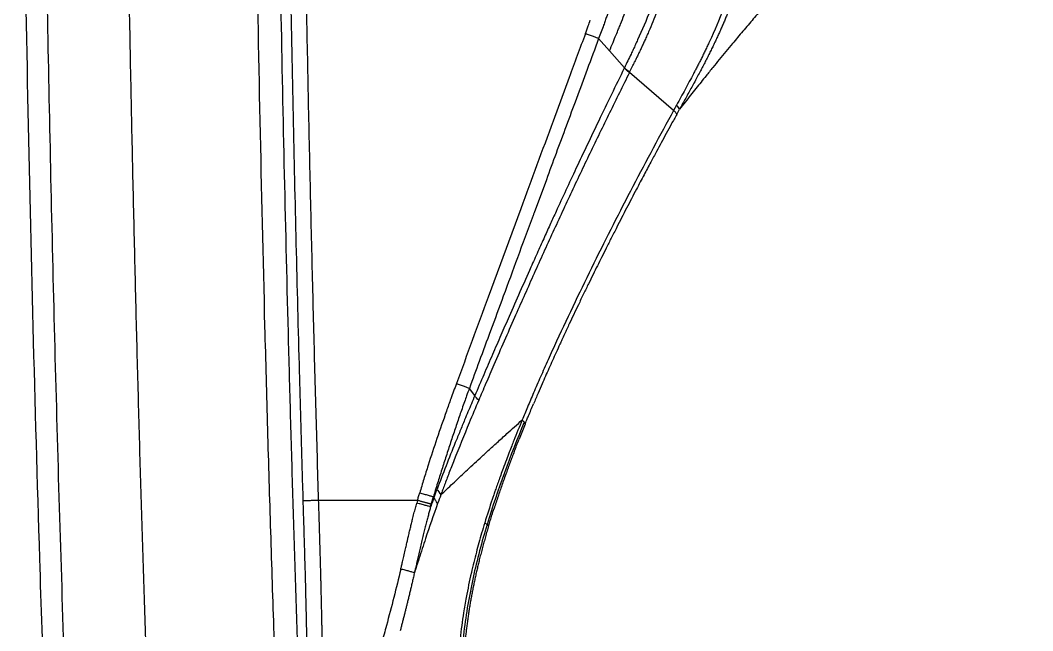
# Model space of a CAD drawing. Extents: x -50 to 28, y -10 to 124.
# Drawn here: x -50.42 to -41.12, y 20.17 to 25.78 of the extents above; entities that cross this region are included whole.
import ezdxf

# ---------------------------------------------------------------- set-up
doc = ezdxf.new("R2010")
doc.units = 0
doc.header["$MEASUREMENT"] = 0
doc.layers.add('GEOMETRY', color=2, linetype='Continuous', lineweight=25)

# ---------------------------------------------------------------- blocks, each defined once
blk = doc.blocks.new('2026 EXCURSION-ENTICE')
at = {"layer": 'GEOMETRY'}
for p, q in [((-33.5258, -53.4325), (-33.6252, -53.32)), ((-33.3883, -53.588), (-33.5258, -53.4325)), ((-33.3903, -53.592), (-33.3884, -53.588)), ((-33.341, -53.628), (-33.3429, -53.632)), ((-32.9367, -53.9795), (-33.3429, -53.632)), ((-33.8954, -53.6766), (-34.0436, -54.0784)), ((-32.9111, -53.9327), (-32.9367, -53.9795)), ((-32.9085, -54.0158), (-32.8828, -53.9692)), ((-34.1055, -54.6161), (-34.2177, -54.9194)), ((-34.3402, -54.8828), (-34.6394, -55.6954)), ((-34.7619, -56.5997), (-34.8124, -56.5331)), ((-35.162, -57.5975), (-35.1422, -57.5283)), ((-35.1422, -57.5283), (-35.137, -57.5355)), ((-35.2883, -57.5625), (-36.1989, -57.5625)), ((-35.2883, -57.5625), (-35.2949, -57.5867)), ((-35.1685, -57.6212), (-35.1619, -57.5975))]:
    blk.add_line(p, q, dxfattribs=at)
for points, knots in [([(-38.7895, -38.9849), (-38.7895, -39.2584), (-38.7897, -39.5577), (-38.7899, -40.1971), (-38.7899, -40.5373), (-38.7897, -41.2504), (-38.7895, -41.6232), (-38.7885, -42.3948), (-38.7878, -42.7936), (-38.7856, -43.612), (-38.7842, -44.0316), (-38.7806, -44.8877), (-38.7783, -45.3242), (-38.773, -46.2108), (-38.7698, -46.6609), (-38.7625, -47.5721), (-38.7583, -48.0331), (-38.7487, -48.9639), (-38.7434, -49.4336), (-38.7314, -50.3799), (-38.7247, -50.8564), (-38.7027, -52.2937), (-38.6852, -53.2623), (-38.6436, -55.21), (-38.6195, -56.1888), (-38.5635, -58.1463), (-38.5315, -59.1254), (-38.4949, -60.0994)], [0, 0, 0, 0, 0.0625, 0.0625, 0.125, 0.125, 0.1875, 0.1875, 0.25, 0.25, 0.3125, 0.3125, 0.375, 0.375, 0.4375, 0.4375, 0.5, 0.5, 0.5625, 0.5625, 0.625, 0.625, 0.75, 0.75, 0.875, 0.875, 1, 1, 1, 1]), ([(-36.859, -38.9849), (-36.859, -39.0565), (-36.859, -39.1298), (-36.859, -39.2813), (-36.8591, -39.3593), (-36.8591, -39.5165), (-36.8591, -39.5952), (-36.8592, -39.7525), (-36.8592, -39.8312), (-36.8593, -40.2244), (-36.8593, -40.539), (-36.8591, -41.4829), (-36.8585, -42.1122), (-36.8546, -44), (-36.8491, -45.2587), (-36.8309, -47.7772), (-36.8182, -49.0371), (-36.7841, -51.5569), (-36.7627, -52.8167), (-36.7226, -54.7053), (-36.7079, -55.3347), (-36.6835, -56.2786), (-36.675, -56.5931), (-36.6572, -57.2223), (-36.6479, -57.5369), (-36.6284, -58.1644), (-36.6183, -58.4773), (-36.5972, -59.1018), (-36.5862, -59.4133), (-36.5632, -60.0359), (-36.5512, -60.347), (-36.5262, -60.9689), (-36.5131, -61.2797), (-36.4859, -61.9019), (-36.4716, -62.2136), (-36.4418, -62.8386), (-36.4262, -63.1519), (-36.3934, -63.7797), (-36.3763, -64.0941), (-36.3403, -64.7228), (-36.3214, -65.0371), (-36.2613, -65.9796), (-36.2169, -66.6075), (-36.1149, -67.8627), (-36.0573, -68.4903), (-35.991, -69.1173)], [0, 0, 0, 0, 0.007813, 0.007813, 0.015625, 0.015625, 0.023438, 0.023438, 0.03125, 0.03125, 0.0625, 0.0625, 0.125, 0.125, 0.25, 0.25, 0.375, 0.375, 0.5, 0.5, 0.5625, 0.5625, 0.59375, 0.59375, 0.625, 0.625, 0.65625, 0.65625, 0.6875, 0.6875, 0.71875, 0.71875, 0.75, 0.75, 0.78125, 0.78125, 0.8125, 0.8125, 0.84375, 0.84375, 0.875, 0.875, 0.9375, 0.9375, 1, 1, 1, 1]), ([(-19.8034, -75.3764), (-20.3196, -75.3589), (-20.8361, -75.3401), (-21.608, -75.31), (-21.8648, -75.2996), (-22.3776, -75.2781), (-22.6337, -75.2669), (-23.4014, -75.2323), (-23.9128, -75.2077), (-24.6827, -75.1677), (-24.9398, -75.1539), (-25.4546, -75.125), (-25.7123, -75.11), (-26.4855, -75.063), (-27.0008, -75.0288), (-28.0314, -74.9528), (-28.5466, -74.9109), (-29.3183, -74.8405), (-29.5753, -74.8158), (-29.9606, -74.7766), (-30.0889, -74.7632), (-30.2813, -74.7425), (-30.3615, -74.7338), (-30.4457, -74.7245), (-30.4657, -74.7222), (-30.4737, -74.7213), (-30.4777, -74.7209), (-30.49, -74.7195), (-30.4989, -74.7185), (-30.5161, -74.7166), (-30.524, -74.7157), (-30.5398, -74.7139), (-30.5477, -74.713), (-30.5713, -74.7104), (-30.5867, -74.7086), (-30.6322, -74.7035), (-30.6613, -74.7002), (-30.7179, -74.6936), (-30.7458, -74.6904), (-30.8043, -74.6836), (-30.8348, -74.68), (-30.882, -74.6745), (-30.8979, -74.6726), (-30.9301, -74.6688), (-30.9461, -74.6669), (-30.9935, -74.6612), (-31.024, -74.6575), (-31.0698, -74.6515), (-31.085, -74.6494), (-31.1159, -74.645), (-31.1316, -74.6427), (-31.1552, -74.6392), (-31.1632, -74.638), (-31.1792, -74.6355), (-31.1871, -74.6343), (-31.2107, -74.6305), (-31.2264, -74.6279), (-31.2735, -74.62), (-31.3048, -74.6144), (-31.5866, -74.5618), (-31.8334, -74.4972), (-32.3156, -74.3338), (-32.5511, -74.2347), (-33.0055, -74.0043), (-33.2245, -73.8728), (-33.6416, -73.5802), (-33.8397, -73.4189), (-34.2109, -73.07), (-34.3841, -72.8823), (-34.7019, -72.4841), (-34.8466, -72.2736), (-35.1047, -71.8343), (-35.2181, -71.6054), (-35.3628, -71.2518), (-35.4069, -71.1322), (-35.4865, -70.89), (-35.522, -70.7674), (-35.5841, -70.5202), (-35.6108, -70.3955), (-35.6385, -70.2387), (-35.6437, -70.2072), (-35.6512, -70.1601), (-35.6536, -70.1444), (-35.6583, -70.1134), (-35.6605, -70.0982), (-35.6668, -70.0532), (-35.6706, -70.0238), (-35.6762, -69.9791), (-35.678, -69.9641), (-35.6817, -69.9336), (-35.6835, -69.918), (-35.6863, -69.8943), (-35.6872, -69.8866), (-35.689, -69.8718), (-35.6898, -69.8646), (-35.6916, -69.8492), (-35.6926, -69.841), (-35.6945, -69.825), (-35.6954, -69.817), (-35.7001, -69.7768), (-35.7039, -69.7444), (-35.7115, -69.6788), (-35.7153, -69.6456), (-35.723, -69.5784), (-35.7268, -69.5444), (-35.7382, -69.4425), (-35.7457, -69.3749), (-35.7547, -69.2923), (-35.7565, -69.2758), (-35.7601, -69.2431), (-35.7618, -69.2267), (-35.7652, -69.1951), (-35.7669, -69.18), (-35.7701, -69.1497), (-35.7717, -69.1342), (-35.7768, -69.0863), (-35.7802, -69.0541), (-35.7869, -68.9899), (-35.797, -68.8937), (-35.8068, -68.7974), (-35.8261, -68.6048), (-35.8387, -68.4764), (-35.8998, -67.8343), (-35.9434, -67.3203), (-36.0224, -66.2916), (-36.0579, -65.7769), (-36.1066, -65.0042), (-36.1222, -64.7464), (-36.152, -64.2309), (-36.1663, -63.973), (-36.2076, -63.2001), (-36.2331, -62.6858), (-36.2805, -61.6622), (-36.3024, -61.1525), (-36.3332, -60.3871), (-36.3431, -60.1319), (-36.3622, -59.6212), (-36.3715, -59.3657), (-36.3893, -58.8539), (-36.3979, -58.5977), (-36.4146, -58.0841), (-36.4226, -57.8268), (-36.4382, -57.3111), (-36.4457, -57.0529), (-36.4602, -56.5366), (-36.4672, -56.2784), (-36.4873, -55.5038), (-36.4996, -54.9873), (-36.534, -53.4373), (-36.5532, -52.4035), (-36.5854, -50.3354), (-36.5984, -49.3011), (-36.6191, -47.233), (-36.6267, -46.1992), (-36.6376, -44.1323), (-36.6408, -43.0992), (-36.6428, -41.5493), (-36.6431, -41.0327), (-36.6431, -40.2577), (-36.643, -39.9994), (-36.6429, -39.6765), (-36.6429, -39.6119), (-36.6429, -39.4827), (-36.6428, -39.418), (-36.6428, -39.2899), (-36.6428, -39.2267), (-36.6428, -39.1036), (-36.6428, -39.0437), (-36.6428, -38.9849)], [0, 0, 0, 0, 0.03125, 0.03125, 0.046875, 0.046875, 0.0625, 0.0625, 0.09375, 0.09375, 0.109375, 0.109375, 0.125, 0.125, 0.15625, 0.15625, 0.1875, 0.1875, 0.203125, 0.203125, 0.210937, 0.210937, 0.214844, 0.21582, 0.216064, 0.216064, 0.216309, 0.216309, 0.216797, 0.216797, 0.217285, 0.217285, 0.217773, 0.217773, 0.21875, 0.21875, 0.220703, 0.220703, 0.222656, 0.222656, 0.224609, 0.224609, 0.225586, 0.225586, 0.226562, 0.226562, 0.228516, 0.228516, 0.229492, 0.229492, 0.230469, 0.230469, 0.230957, 0.230957, 0.231445, 0.231445, 0.232422, 0.232422, 0.234375, 0.234375, 0.25, 0.25, 0.265625, 0.265625, 0.28125, 0.28125, 0.296875, 0.296875, 0.3125, 0.3125, 0.328125, 0.328125, 0.34375, 0.34375, 0.351562, 0.351562, 0.359375, 0.359375, 0.367187, 0.367187, 0.369141, 0.369141, 0.370117, 0.370117, 0.371094, 0.371094, 0.373047, 0.373047, 0.374023, 0.374023, 0.375, 0.375, 0.375488, 0.375488, 0.375977, 0.375977, 0.376465, 0.376465, 0.376953, 0.376953, 0.378906, 0.378906, 0.380859, 0.380859, 0.382812, 0.382812, 0.386719, 0.386719, 0.387695, 0.387695, 0.388672, 0.388672, 0.389648, 0.389648, 0.390625, 0.390625, 0.392578, 0.392578, 0.394531, 0.398437, 0.398437, 0.40625, 0.40625, 0.4375, 0.4375, 0.46875, 0.46875, 0.484375, 0.484375, 0.5, 0.5, 0.53125, 0.53125, 0.5625, 0.5625, 0.578125, 0.578125, 0.59375, 0.59375, 0.609375, 0.609375, 0.625, 0.625, 0.640625, 0.640625, 0.65625, 0.65625, 0.6875, 0.6875, 0.75, 0.75, 0.8125, 0.8125, 0.875, 0.875, 0.9375, 0.9375, 0.96875, 0.96875, 0.984375, 0.984375, 0.988281, 0.988281, 0.992187, 0.992187, 0.996094, 0.996094, 1, 1, 1, 1]), ([(-38.0242, -45.5221), (-38.0232, -45.7037), (-38.021, -46.0652), (-38.0173, -46.6053), (-38.0132, -47.1408), (-38.0086, -47.6717), (-38.0037, -48.1982), (-37.9984, -48.72), (-37.9926, -49.2374), (-37.9865, -49.7502), (-37.9799, -50.2584), (-37.973, -50.7621), (-37.9657, -51.2612), (-37.9579, -51.7559), (-37.9497, -52.2459), (-37.9412, -52.7314), (-37.9323, -53.2124), (-37.9259, -53.5315), (-37.9228, -53.6903)], [0, 0, 0, 0, 0.066669, 0.132781, 0.198338, 0.263338, 0.327783, 0.391672, 0.455005, 0.517782, 0.580004, 0.64167, 0.70278, 0.763335, 0.823334, 0.882778, 0.941667, 1, 1, 1, 1]), ([(-36.5203, -48.1165), (-36.5049, -49.692), (-36.4834, -51.2681), (-36.4396, -53.6311), (-36.423, -54.4186), (-36.3948, -55.5995), (-36.3848, -55.993), (-36.3689, -56.5834), (-36.3634, -56.7802), (-36.3522, -57.1737), (-36.3464, -57.3704), (-36.3405, -57.5669)], [0, 0, 0, 0, 0.5, 0.5, 0.75, 0.75, 0.875, 0.875, 0.9375, 0.9375, 1, 1, 1, 1]), ([(-36.3787, -48.1151), (-36.3771, -48.2784), (-36.3738, -48.6037), (-36.3685, -49.0896), (-36.3628, -49.5715), (-36.3567, -50.0495), (-36.3503, -50.5234), (-36.3435, -50.9933), (-36.3364, -51.4592), (-36.3289, -51.9211), (-36.321, -52.379), (-36.3128, -52.8329), (-36.3043, -53.2827), (-36.2954, -53.7286), (-36.2861, -54.1705), (-36.2764, -54.6083), (-36.2665, -55.0422), (-36.2561, -55.472), (-36.2454, -55.8979), (-36.2343, -56.3197), (-36.2229, -56.7376), (-36.2112, -57.1514), (-36.203, -57.4259), (-36.1989, -57.5625)], [0, 0, 0, 0, 0.051851, 0.103279, 0.154284, 0.204865, 0.255022, 0.304757, 0.354068, 0.402955, 0.45142, 0.499461, 0.547079, 0.594275, 0.641047, 0.687396, 0.733322, 0.778825, 0.823906, 0.868563, 0.912798, 0.95661, 1, 1, 1, 1]), ([(-33.4932, -53.3545), (-33.4838, -53.3319), (-33.4667, -53.2907), (-33.4438, -53.235), (-33.4187, -53.1732), (-33.3896, -53.1003), (-33.363, -53.0319), (-33.3429, -52.9792), (-33.328, -52.9397), (-33.3096, -52.8897), (-33.2876, -52.829), (-33.2624, -52.7569), (-33.234, -52.6732), (-33.215, -52.6131), (-33.2048, -52.5811)], [0, 0, 0, 0, 0.08869, 0.161621, 0.218308, 0.330851, 0.446594, 0.48475, 0.535789, 0.600134, 0.678271, 0.770702, 0.877858, 1, 1, 1, 1]), ([(-33.5143, -53.0063), (-33.5181, -53.0182), (-33.526, -53.0424), (-33.5384, -53.0791), (-33.5515, -53.1171), (-33.5653, -53.1562), (-33.5748, -53.1826), (-33.5796, -53.1961)], [0, 0, 0, 0, 0.186529, 0.37984, 0.579874, 0.786594, 1, 1, 1, 1]), ([(-32.4387, -53.0799), (-32.4433, -53.0914), (-32.4527, -53.1149), (-32.4675, -53.1505), (-32.483, -53.1872), (-32.4994, -53.2248), (-32.5166, -53.2635), (-32.5346, -53.3032), (-32.5535, -53.3439), (-32.5666, -53.3712), (-32.5732, -53.3851)], [0, 0, 0, 0, 0.111672, 0.227159, 0.346457, 0.469564, 0.596475, 0.727187, 0.861697, 1, 1, 1, 1]), ([(-33.7471, -53.2747), (-33.7383, -53.2507), (-33.7231, -53.2096), (-33.7081, -53.1684), (-33.7019, -53.1513)], [0, 0, 0, 0, 0.5846365, 1, 1, 1, 1]), ([(-32.157, -53.0831), (-32.1731, -53.1018), (-32.2052, -53.1392), (-32.2533, -53.1957), (-32.3013, -53.2523), (-32.3491, -53.3092), (-32.3809, -53.3474), (-32.3968, -53.3664)], [0, 0, 0, 0, 0.201093, 0.401643, 0.601646, 0.801101, 1, 1, 1, 1]), ([(-33.1665, -53.257), (-33.1734, -53.2727), (-33.1863, -53.3021), (-33.2048, -53.3432), (-33.221, -53.3786), (-33.2311, -53.4002), (-33.2357, -53.4101)], [0, 0, 0, 0, 0.30538, 0.573867, 0.805421, 1, 1, 1, 1]), ([(-33.6252, -53.32), (-33.6603, -53.4147), (-33.7284, -53.5984), (-33.8277, -53.8661), (-33.8918, -54.0391), (-33.923, -54.1231)], [0, 0, 0, 0, 0.353683, 0.686312, 1, 1, 1, 1]), ([(-33.6252, -53.32), (-33.63, -53.3182), (-33.6366, -53.3157), (-33.6528, -53.3097), (-33.6625, -53.3061), (-33.6841, -53.2981), (-33.696, -53.2937), (-33.721, -53.2844), (-33.7341, -53.2796), (-33.7471, -53.2747)], [0, 0, 0, 0, 0.25, 0.25, 0.5, 0.5, 0.75, 0.75, 1, 1, 1, 1]), ([(-33.2676, -53.3327), (-33.2742, -53.3471), (-33.2873, -53.3758), (-33.3074, -53.4189), (-33.321, -53.4476), (-33.3278, -53.462)], [0, 0, 0, 0, 0.331866, 0.664947, 1, 1, 1, 1]), ([(-32.6076, -53.3477), (-32.6138, -53.361), (-32.6261, -53.3872), (-32.6447, -53.4261), (-32.6633, -53.4642), (-32.6817, -53.5014), (-32.7001, -53.5379), (-32.7184, -53.5737), (-32.7364, -53.6086), (-32.7485, -53.6317), (-32.7545, -53.643)], [0, 0, 0, 0, 0.132939, 0.263577, 0.391927, 0.518026, 0.641905, 0.763568, 0.882968, 1, 1, 1, 1]), ([(-33.2357, -53.4101), (-33.2421, -53.4236), (-33.2549, -53.4509), (-33.2745, -53.492), (-33.2879, -53.5195), (-33.2946, -53.5334)], [0, 0, 0, 0, 0.328667, 0.662002, 1, 1, 1, 1]), ([(-32.5732, -53.3851), (-32.5797, -53.3985), (-32.5929, -53.4259), (-32.6135, -53.4673), (-32.6349, -53.5099), (-32.6574, -53.5537), (-32.6728, -53.5832), (-32.6806, -53.5981)], [0, 0, 0, 0, 0.187803, 0.381711, 0.581716, 0.787814, 1, 1, 1, 1]), ([(-32.3968, -53.3664), (-32.417, -53.3908), (-32.4573, -53.4392), (-32.4975, -53.4883), (-32.5175, -53.5127)], [0, 0, 0, 0, 0.502217, 1, 1, 1, 1]), ([(-32.5175, -53.5127), (-32.5375, -53.5371), (-32.5779, -53.5866), (-32.6183, -53.6366), (-32.6387, -53.6619)], [0, 0, 0, 0, 0.494441, 1, 1, 1, 1]), ([(-33.3903, -53.592), (-33.4295, -53.6728), (-33.4686, -53.7533), (-33.5468, -53.9142), (-33.5858, -53.9946), (-33.6247, -54.0753)], [0, 0, 0, 0, 0.5, 0.5, 1, 1, 1, 1]), ([(-32.6904, -53.6168), (-32.6991, -53.6332), (-32.7166, -53.6663), (-32.7434, -53.7159), (-32.7705, -53.7658), (-32.7981, -53.8161), (-32.8261, -53.8667), (-32.8544, -53.9178), (-32.8733, -53.9521), (-32.8828, -53.9692)], [0, 0, 0, 0, 0.139007, 0.279283, 0.420835, 0.56367, 0.707798, 0.853235, 1, 1, 1, 1]), ([(-37.9228, -53.6903), (-37.9199, -53.8321), (-37.9141, -54.1145), (-37.905, -54.5361), (-37.8955, -54.954), (-37.8858, -55.3681), (-37.8757, -55.7785), (-37.8653, -56.1851), (-37.8546, -56.588), (-37.8436, -56.9871), (-37.8322, -57.3824), (-37.8205, -57.774), (-37.8085, -58.1619), (-37.7962, -58.5459), (-37.7835, -58.9263), (-37.7706, -59.3028), (-37.7573, -59.6756), (-37.7437, -60.0447), (-37.7297, -60.41), (-37.7154, -60.7716), (-37.7009, -61.1293), (-37.6859, -61.4834), (-37.6707, -61.8337), (-37.6602, -62.0659), (-37.655, -62.1814)], [0, 0, 0, 0, 0.050083, 0.099725, 0.148926, 0.197686, 0.246004, 0.293882, 0.341319, 0.388315, 0.43487, 0.480984, 0.526658, 0.571891, 0.616683, 0.661035, 0.704947, 0.748418, 0.791449, 0.834039, 0.876189, 0.9179, 0.95917, 1, 1, 1, 1]), ([(-32.7545, -53.643), (-32.7671, -53.667), (-32.7798, -53.691), (-32.8055, -53.739), (-32.8184, -53.7629), (-32.8442, -53.8105), (-32.8571, -53.8342), (-32.8833, -53.8821), (-32.8966, -53.9063), (-32.9111, -53.9327)], [0, 0, 0, 0, 0.25, 0.25, 0.5, 0.5, 0.75, 0.75, 1, 1, 1, 1]), ([(-32.6387, -53.6619), (-32.6541, -53.6811), (-32.6854, -53.72), (-32.733, -53.7795), (-32.7818, -53.841), (-32.8319, -53.9043), (-32.8657, -53.9474), (-32.8828, -53.9692)], [0, 0, 0, 0, 0.189644, 0.384416, 0.584365, 0.789541, 1, 1, 1, 1]), ([(-32.9367, -53.9795), (-32.999, -54.0933), (-33.0617, -54.209), (-33.1866, -54.4423), (-33.2488, -54.5599), (-33.3105, -54.678)], [0, 0, 0, 0, 0.5, 0.5, 1, 1, 1, 1]), ([(-32.9085, -54.0158), (-32.9089, -54.0119), (-32.9115, -54.0069), (-32.921, -53.9947), (-32.9279, -53.9875), (-32.9367, -53.9795)], [0, 0, 0, 0, 0.5, 0.5, 1, 1, 1, 1]), ([(-32.9085, -54.0158), (-32.925, -54.046), (-32.9575, -54.105), (-33.0049, -54.192), (-33.0501, -54.2753), (-33.0794, -54.3297), (-33.0937, -54.3563)], [0, 0, 0, 0, 0.266174, 0.521659, 0.766363, 1, 1, 1, 1]), ([(-33.923, -54.1231), (-33.9541, -54.207), (-34.015, -54.3713), (-34.0758, -54.5357), (-34.1055, -54.6161)], [0, 0, 0, 0, 0.510712, 1, 1, 1, 1]), ([(-33.0937, -54.3563), (-33.1114, -54.3893), (-33.1497, -54.4607), (-33.2111, -54.5763), (-33.2546, -54.659), (-33.2779, -54.7032)], [0, 0, 0, 0, 0.285605, 0.618892, 1, 1, 1, 1]), ([(-34.0163, -54.9086), (-34.0331, -54.9455), (-34.0685, -55.0229), (-34.1239, -55.1451), (-34.1841, -55.279), (-34.2258, -55.3722), (-34.2475, -55.4208)], [0, 0, 0, 0, 0.216049, 0.454718, 0.71611, 1, 1, 1, 1]), ([(-34.2269, -54.9444), (-34.275, -55.0747), (-34.3663, -55.3217), (-34.4575, -55.5688), (-34.5006, -55.6857)], [0, 0, 0, 0, 0.52709, 1, 1, 1, 1]), ([(-33.4593, -55.0537), (-33.476, -55.0866), (-33.5084, -55.1501), (-33.5548, -55.242), (-33.5974, -55.3271), (-33.6244, -55.3815), (-33.6373, -55.4075)], [0, 0, 0, 0, 0.279757, 0.539637, 0.779785, 1, 1, 1, 1]), ([(-33.6697, -55.3843), (-33.7278, -55.5019), (-33.7854, -55.6203), (-33.8992, -55.8584), (-33.9555, -55.9783), (-34.0109, -56.0987)], [0, 0, 0, 0, 0.5, 0.5, 1, 1, 1, 1]), ([(-33.6373, -55.4075), (-33.6502, -55.4336), (-33.6772, -55.4882), (-33.7191, -55.5739), (-33.7644, -55.667), (-33.7954, -55.7317), (-33.8115, -55.7652)], [0, 0, 0, 0, 0.219393, 0.459226, 0.719538, 1, 1, 1, 1]), ([(-34.6394, -55.6954), (-34.6882, -55.8278), (-34.7368, -55.9601), (-34.8341, -56.2247), (-34.8827, -56.357), (-34.9314, -56.4896)], [0, 0, 0, 0, 0.5, 0.5, 1, 1, 1, 1]), ([(-34.5006, -55.6857), (-34.5396, -55.7915), (-34.6133, -55.9914), (-34.7174, -56.2739), (-34.7822, -56.4506), (-34.8124, -56.5331)], [0, 0, 0, 0, 0.374675, 0.707977, 1, 1, 1, 1]), ([(-33.8115, -55.7652), (-33.8255, -55.7946), (-33.8535, -55.8534), (-33.896, -55.9434), (-33.9324, -56.0214), (-33.961, -56.0832), (-33.9751, -56.1139), (-33.9811, -56.1271)], [0, 0, 0, 0, 0.244692, 0.488509, 0.746626, 0.891045, 1, 1, 1, 1]), ([(-34.4478, -55.8737), (-34.4727, -55.9306), (-34.5236, -56.0468), (-34.601, -56.2248), (-34.6809, -56.4098), (-34.7346, -56.5357), (-34.7619, -56.5997)], [0, 0, 0, 0, 0.235641, 0.480851, 0.735672, 1, 1, 1, 1]), ([(-34.0109, -56.0987), (-34.0242, -56.1278), (-34.0502, -56.1847), (-34.0882, -56.2687), (-34.1243, -56.3494), (-34.1586, -56.4269), (-34.1911, -56.5011), (-34.2217, -56.572), (-34.2506, -56.6395), (-34.2777, -56.7036), (-34.3032, -56.7645), (-34.3196, -56.804), (-34.3275, -56.8232)], [0, 0, 0, 0, 0.121096, 0.237604, 0.349467, 0.456632, 0.559051, 0.656682, 0.749522, 0.837645, 0.921129, 1, 1, 1, 1]), ([(-33.9811, -56.1271), (-33.9926, -56.1523), (-34.0155, -56.2022), (-34.049, -56.2765), (-34.0817, -56.3495), (-34.1135, -56.4213), (-34.1343, -56.4688), (-34.1445, -56.4923)], [0, 0, 0, 0, 0.207573, 0.411294, 0.611305, 0.807588, 1, 1, 1, 1]), ([(-34.1445, -56.4923), (-34.1566, -56.5202), (-34.183, -56.5811), (-34.2089, -56.6422), (-34.223, -56.6753)], [0, 0, 0, 0, 0.4568888, 1, 1, 1, 1]), ([(-34.7619, -56.5997), (-34.7725, -56.6246), (-34.7935, -56.6742), (-34.8248, -56.7485), (-34.8599, -56.8328), (-34.8988, -56.927), (-34.9271, -56.9966), (-34.9412, -57.0313)], [0, 0, 0, 0, 0.173204, 0.345537, 0.517152, 0.758908, 1, 1, 1, 1]), ([(-34.8124, -56.5331), (-34.8207, -56.5558), (-34.8356, -56.5969), (-34.8503, -56.6381), (-34.8569, -56.6566)], [0, 0, 0, 0, 0.5510347, 1, 1, 1, 1]), ([(-34.8569, -56.6566), (-34.8644, -56.6777), (-34.879, -56.7189), (-34.8934, -56.7603), (-34.9004, -56.7804)], [0, 0, 0, 0, 0.51267, 1, 1, 1, 1]), ([(-34.9004, -56.7804), (-34.9075, -56.8009), (-34.9217, -56.8421), (-34.9427, -56.9041), (-34.9636, -56.9663), (-34.9775, -57.008), (-34.9844, -57.0289)], [0, 0, 0, 0, 0.248492, 0.497798, 0.748208, 1, 1, 1, 1]), ([(-34.299, -56.8585), (-34.2975, -56.8548), (-34.2927, -56.843), (-34.2829, -56.819), (-34.2745, -56.7988), (-34.2695, -56.7865)], [0, 0, 0, 0, 0.156492, 0.489795, 1, 1, 1, 1]), ([(-34.5569, -57.03), (-34.527, -57.0028), (-34.451, -56.9338), (-34.3742, -56.865), (-34.3275, -56.8232)], [0, 0, 0, 0, 0.393019, 1, 1, 1, 1]), ([(-34.299, -56.8585), (-34.2995, -56.8596), (-34.3004, -56.8621), (-34.3021, -56.8663), (-34.3042, -56.8715), (-34.3058, -56.8753), (-34.3066, -56.8774)], [0, 0, 0, 0, 0.16539, 0.387125, 0.665325, 1, 1, 1, 1]), ([(-34.9844, -57.0289), (-34.9914, -57.0501), (-35.0052, -57.0921), (-35.0256, -57.1548), (-35.0456, -57.2166), (-35.0586, -57.2576), (-35.0651, -57.2779)], [0, 0, 0, 0, 0.255323, 0.507245, 0.755596, 1, 1, 1, 1]), ([(-34.7815, -57.2363), (-34.7588, -57.2154), (-34.7114, -57.1715), (-34.6366, -57.1027), (-34.5842, -57.0549), (-34.5569, -57.03)], [0, 0, 0, 0, 0.303707, 0.637075, 1, 1, 1, 1]), ([(-34.404, -57.0123), (-34.4104, -57.0287), (-34.4246, -57.0646), (-34.4476, -57.1238), (-34.4741, -57.1931), (-34.4926, -57.2429), (-34.5024, -57.2695)], [0, 0, 0, 0, 0.191257, 0.42165, 0.691214, 1, 1, 1, 1]), ([(-34.4002, -57.1139), (-34.4067, -57.1311), (-34.4196, -57.1647), (-34.4383, -57.2142), (-34.4559, -57.2615), (-34.4671, -57.2924), (-34.4726, -57.3075)], [0, 0, 0, 0, 0.267424, 0.523231, 0.767436, 1, 1, 1, 1]), ([(-34.9519, -57.1909), (-34.9601, -57.2118), (-34.976, -57.2523), (-34.9988, -57.3112), (-35.02, -57.3665), (-35.0395, -57.418), (-35.0574, -57.4659), (-35.0688, -57.4967), (-35.0742, -57.5114)], [0, 0, 0, 0, 0.195552, 0.379547, 0.551985, 0.712871, 0.862207, 1, 1, 1, 1]), ([(-35.0742, -57.5114), (-35.0563, -57.4943), (-35.0197, -57.4595), (-34.9635, -57.4064), (-34.9049, -57.3514), (-34.8441, -57.2944), (-34.8026, -57.2559), (-34.7815, -57.2363)], [0, 0, 0, 0, 0.185842, 0.378782, 0.578791, 0.785861, 1, 1, 1, 1]), ([(-35.0651, -57.2779), (-35.0721, -57.2999), (-35.0853, -57.3415), (-35.0982, -57.3832), (-35.1043, -57.4028)], [0, 0, 0, 0, 0.530172, 1, 1, 1, 1]), ([(-34.5024, -57.2695), (-34.5099, -57.2898), (-34.5241, -57.3286), (-34.544, -57.3841), (-34.5616, -57.4341), (-34.5771, -57.4786), (-34.5904, -57.5176), (-34.5985, -57.5417), (-34.6023, -57.5528)], [0, 0, 0, 0, 0.216181, 0.412577, 0.589173, 0.745954, 0.882902, 1, 1, 1, 1]), ([(-34.4726, -57.3075), (-34.4797, -57.3269), (-34.4935, -57.365), (-34.5132, -57.4209), (-34.5317, -57.4743), (-34.5435, -57.509), (-34.5493, -57.5259)], [0, 0, 0, 0, 0.268727, 0.525105, 0.768931, 1, 1, 1, 1]), ([(-35.1043, -57.4028), (-35.1112, -57.4252), (-35.124, -57.467), (-35.1364, -57.5089), (-35.1421, -57.5283)], [0, 0, 0, 0, 0.536305, 1, 1, 1, 1]), ([(-35.2883, -57.5625), (-35.285, -57.5506), (-35.2784, -57.527), (-35.2716, -57.5034), (-35.2682, -57.4918)], [0, 0, 0, 0, 0.5044014, 1, 1, 1, 1]), ([(-35.1371, -57.5355), (-35.1327, -57.5237), (-35.1231, -57.4981), (-35.1135, -57.4725), (-35.1083, -57.4587)], [0, 0, 0, 0, 0.459992, 1, 1, 1, 1]), ([(-35.1033, -57.591), (-35.1101, -57.5815), (-35.1168, -57.572), (-35.1281, -57.5534), (-35.1326, -57.5444), (-35.1371, -57.5355)], [0, 0, 0, 0, 0.5, 0.5, 1, 1, 1, 1]), ([(-36.1989, -57.5625), (-36.2168, -57.5631), (-36.2347, -57.5636), (-36.268, -57.5647), (-36.2834, -57.5651), (-36.3094, -57.5659), (-36.3201, -57.5663), (-36.3351, -57.5667), (-36.3395, -57.5669), (-36.3405, -57.5669)], [0, 0, 0, 0, 0.25, 0.25, 0.5, 0.5, 0.75, 0.75, 1, 1, 1, 1]), ([(-35.3334, -57.7336), (-35.3291, -57.717), (-35.3208, -57.684), (-35.308, -57.635), (-35.2993, -57.6027), (-35.2949, -57.5867)], [0, 0, 0, 0, 0.3388789, 0.6722069, 1, 1, 1, 1]), ([(-35.1685, -57.6212), (-35.1729, -57.62), (-35.1793, -57.6182), (-35.1957, -57.6138), (-35.2057, -57.611), (-35.2282, -57.6049), (-35.2407, -57.6015), (-35.2671, -57.5943), (-35.281, -57.5905), (-35.2949, -57.5867)], [0, 0, 0, 0, 0.25, 0.25, 0.5, 0.5, 0.75, 0.75, 1, 1, 1, 1]), ([(-35.1619, -57.5975), (-35.1627, -57.5973), (-35.1643, -57.5969), (-35.1672, -57.5961), (-35.1706, -57.5951), (-35.1746, -57.594), (-35.1792, -57.5928), (-35.1845, -57.5913), (-35.1904, -57.5897), (-35.1971, -57.5878), (-35.2045, -57.5858), (-35.2126, -57.5835), (-35.2214, -57.5811), (-35.231, -57.5784), (-35.2413, -57.5756), (-35.2522, -57.5725), (-35.2638, -57.5693), (-35.2759, -57.5659), (-35.2841, -57.5637), (-35.2883, -57.5625)], [0, 0, 0, 0, 0.042445, 0.086938, 0.133479, 0.182067, 0.232702, 0.285385, 0.340116, 0.396893, 0.455718, 0.516589, 0.579508, 0.644474, 0.711486, 0.780545, 0.85165, 0.924802, 1, 1, 1, 1]), ([(-35.1685, -57.6212), (-35.1718, -57.6333), (-35.1787, -57.6583), (-35.1892, -57.6973), (-35.2002, -57.7391), (-35.2118, -57.7836), (-35.2237, -57.8307), (-35.2361, -57.8804), (-35.2443, -57.9144), (-35.2485, -57.9319)], [0, 0, 0, 0, 0.116931, 0.242867, 0.37759, 0.520876, 0.672507, 0.832279, 1, 1, 1, 1]), ([(-36.1945, -57.7047), (-36.1936, -57.7347), (-36.1919, -57.7918), (-36.1895, -57.8732), (-36.1873, -57.946), (-36.186, -57.9917), (-36.1854, -58.0131)], [0, 0, 0, 0, 0.291671, 0.555545, 0.791648, 1, 1, 1, 1]), ([(-34.6201, -57.7459), (-34.6151, -57.7297), (-34.6038, -57.6929), (-34.5921, -57.6563), (-34.5855, -57.6358)], [0, 0, 0, 0, 0.440668, 1, 1, 1, 1]), ([(-35.374, -57.901), (-35.3705, -57.8861), (-35.3637, -57.8573), (-35.3567, -57.8286), (-35.3534, -57.8147)], [0, 0, 0, 0, 0.51778, 1, 1, 1, 1]), ([(-35.3534, -57.8147), (-35.35, -57.801), (-35.3435, -57.7739), (-35.3367, -57.7468), (-35.3334, -57.7336)], [0, 0, 0, 0, 0.509191, 1, 1, 1, 1]), ([(-34.6355, -57.7966), (-34.6403, -57.813), (-34.6501, -57.846), (-34.6643, -57.8956), (-34.6783, -57.9455), (-34.6919, -57.9958), (-34.7052, -58.0464), (-34.7138, -58.0804), (-34.7181, -58.0975)], [0, 0, 0, 0, 0.165221, 0.330705, 0.496705, 0.663453, 0.831159, 1, 1, 1, 1]), ([(-35.4013, -58.019), (-35.3978, -58.0037), (-35.3913, -57.9752), (-35.3821, -57.9359), (-35.3765, -57.9119), (-35.374, -57.901)], [0, 0, 0, 0, 0.389958, 0.723279, 1, 1, 1, 1]), ([(-35.2485, -57.9319), (-35.2528, -57.9501), (-35.2613, -57.9858), (-35.2736, -58.0383), (-35.2852, -58.0887), (-35.2963, -58.1371), (-35.3068, -58.1835), (-35.3137, -58.2138), (-35.317, -58.2286)], [0, 0, 0, 0, 0.184328, 0.361237, 0.530985, 0.693844, 0.850092, 1, 1, 1, 1]), ([(-36.1854, -58.0131), (-36.1849, -58.0281), (-36.1841, -58.0579), (-36.1829, -58.1023), (-36.1817, -58.1461), (-36.1805, -58.1894), (-36.1793, -58.2322), (-36.1782, -58.2743), (-36.1772, -58.3159), (-36.1761, -58.3569), (-36.1752, -58.3974), (-36.1745, -58.4241), (-36.1742, -58.4374)], [0, 0, 0, 0, 0.105555, 0.20989, 0.312987, 0.41483, 0.515409, 0.614736, 0.712835, 0.80973, 0.905445, 1, 1, 1, 1]), ([(-35.4418, -58.1936), (-35.4395, -58.1838), (-35.4341, -58.1611), (-35.4251, -58.1222), (-35.4139, -58.0738), (-35.4058, -58.0383), (-35.4013, -58.019)], [0, 0, 0, 0, 0.16839, 0.391172, 0.668379, 1, 1, 1, 1]), ([(-34.7181, -58.0975), (-34.7216, -58.1119), (-34.7288, -58.1406), (-34.739, -58.1839), (-34.749, -58.2274), (-34.7587, -58.271), (-34.768, -58.3147), (-34.777, -58.3586), (-34.7827, -58.388), (-34.7856, -58.4026)], [0, 0, 0, 0, 0.14236, 0.284829, 0.42746, 0.570287, 0.713325, 0.85657, 1, 1, 1, 1]), ([(-35.317, -58.2286), (-35.322, -58.2265), (-35.3289, -58.224), (-35.3456, -58.2185), (-35.3555, -58.2156), (-35.3776, -58.2094), (-35.3897, -58.2062), (-35.4152, -58.1998), (-35.4285, -58.1966), (-35.4418, -58.1936)], [0, 0, 0, 0, 0.25, 0.25, 0.5, 0.5, 0.75, 0.75, 1, 1, 1, 1]), ([(-35.3233, -58.2562), (-35.3265, -58.2701), (-35.3328, -58.2976), (-35.3392, -58.3251), (-35.3424, -58.3387)], [0, 0, 0, 0, 0.502833, 1, 1, 1, 1]), ([(-35.3186, -58.2355), (-35.3193, -58.2387), (-35.3209, -58.2456), (-35.3224, -58.2525), (-35.3233, -58.2562)], [0, 0, 0, 0, 0.463565, 1, 1, 1, 1]), ([(-35.3424, -58.3387), (-35.3454, -58.3516), (-35.3514, -58.3773), (-35.3606, -58.4157), (-35.3699, -58.454), (-35.3761, -58.4795), (-35.3792, -58.4922)], [0, 0, 0, 0, 0.250289, 0.500356, 0.750244, 1, 1, 1, 1]), ([(-36.1742, -58.4374), (-36.1739, -58.4497), (-36.1733, -58.4744), (-36.1725, -58.5119), (-36.1716, -58.5503), (-36.1707, -58.5895), (-36.1698, -58.6296), (-36.169, -58.6705), (-36.1681, -58.7122), (-36.1672, -58.7548), (-36.1663, -58.7982), (-36.1658, -58.8273), (-36.1655, -58.8421)], [0, 0, 0, 0, 0.089681, 0.181685, 0.275998, 0.372607, 0.471492, 0.57264, 0.676055, 0.781749, 0.889728, 1, 1, 1, 1]), ([(-34.7856, -58.4026), (-34.7883, -58.4169), (-34.7937, -58.4457), (-34.8015, -58.4891), (-34.809, -58.5329), (-34.8161, -58.5772), (-34.8229, -58.6218), (-34.8293, -58.6667), (-34.8333, -58.6968), (-34.8353, -58.7119)], [0, 0, 0, 0, 0.139472, 0.280238, 0.422219, 0.565319, 0.709416, 0.854366, 1, 1, 1, 1]), ([(-35.3792, -58.4922), (-35.3819, -58.503), (-35.3872, -58.5248), (-35.3954, -58.5575), (-35.4037, -58.5905), (-35.4122, -58.6238), (-35.4208, -58.6574), (-35.4295, -58.6913), (-35.4384, -58.7254), (-35.4444, -58.7483), (-35.4474, -58.7597)], [0, 0, 0, 0, 0.120382, 0.242083, 0.365104, 0.489443, 0.615101, 0.742079, 0.870378, 1, 1, 1, 1]), ([(-34.8353, -58.7119), (-34.837, -58.7255), (-34.8405, -58.7531), (-34.8453, -58.7951), (-34.85, -58.8385), (-34.8543, -58.8832), (-34.8583, -58.9291), (-34.862, -58.9763), (-34.864, -59.0083), (-34.8651, -59.0245)], [0, 0, 0, 0, 0.130691, 0.265614, 0.404523, 0.547367, 0.694187, 0.845039, 1, 1, 1, 1])]:
    blk.add_open_spline(points, degree=3, knots=knots, dxfattribs=at)
for points in [[(-38.9357, -49.6788), (-38.9191, -51.0264), (-38.8971, -52.4282), (-38.8679, -53.8539)], [(-33.1501, -53.0569), (-33.1875, -53.1513), (-33.2271, -53.2434), (-33.2676, -53.3327)], [(-33.0899, -53.0731), (-33.1144, -53.1349), (-33.1399, -53.1962), (-33.1665, -53.257)], [(-32.4784, -53.0433), (-32.5178, -53.1466), (-32.5612, -53.2479), (-32.6076, -53.3477)], [(-33.5796, -53.1961), (-33.5947, -53.2376), (-33.61, -53.2788), (-33.6252, -53.32)], [(-33.7471, -53.2747), (-33.7967, -53.4091), (-33.846, -53.5428), (-33.8954, -53.6766)], [(-33.5258, -53.4325), (-33.5149, -53.4065), (-33.5041, -53.3806), (-33.4932, -53.3545)], [(-33.3278, -53.462), (-33.3476, -53.5037), (-33.3676, -53.5451), (-33.3884, -53.588)], [(-33.341, -53.628), (-33.3252, -53.596), (-33.3099, -53.5647), (-33.2946, -53.5334)], [(-33.3429, -53.632), (-33.3733, -53.6938), (-33.4038, -53.7556), (-33.4342, -53.8175)], [(-33.3429, -53.632), (-33.3613, -53.6176), (-33.3772, -53.6043), (-33.3903, -53.592)], [(-33.3884, -53.588), (-33.3752, -53.6003), (-33.3594, -53.6136), (-33.341, -53.628)], [(-32.6806, -53.5981), (-32.6838, -53.6043), (-32.6871, -53.6106), (-32.6904, -53.6168)], [(-33.4342, -53.8175), (-33.4646, -53.8792), (-33.495, -53.941), (-33.5254, -54.0028)], [(-38.8679, -53.8539), (-38.8392, -55.2554), (-38.8035, -56.6799), (-38.7592, -58.0986)], [(-33.5254, -54.0028), (-33.5861, -54.1266), (-33.6464, -54.2506), (-33.7061, -54.3747)], [(-32.8828, -53.9692), (-32.8836, -53.9614), (-32.8934, -53.9489), (-32.9111, -53.9327)], [(-34.0436, -54.0784), (-34.1424, -54.3461), (-34.2413, -54.6144), (-34.3402, -54.8828)], [(-33.6247, -54.0753), (-33.695, -54.2213), (-33.7649, -54.3679), (-33.8338, -54.5147)], [(-33.7061, -54.3747), (-33.7659, -54.4992), (-33.825, -54.6238), (-33.8834, -54.7485)], [(-33.8338, -54.5147), (-33.8954, -54.6459), (-33.9562, -54.7772), (-34.0163, -54.9086)], [(-33.8834, -54.7485), (-33.9418, -54.8732), (-33.9995, -54.998), (-34.0567, -55.1231)], [(-33.3105, -54.678), (-33.3715, -54.7949), (-33.4321, -54.9123), (-33.4921, -55.0302)], [(-33.2779, -54.7032), (-33.3084, -54.7614), (-33.3389, -54.8199), (-33.369, -54.878)], [(-34.2177, -54.9194), (-34.2208, -54.9277), (-34.2238, -54.9361), (-34.2269, -54.9444)], [(-33.369, -54.878), (-33.3993, -54.9367), (-33.4294, -54.9951), (-33.4593, -55.0537)], [(-33.4921, -55.0302), (-33.5519, -55.1477), (-33.6111, -55.2656), (-33.6697, -55.3843)], [(-34.0567, -55.1231), (-34.1143, -55.249), (-34.1714, -55.3753), (-34.2281, -55.5017)], [(-34.2475, -55.4208), (-34.3148, -55.5717), (-34.3815, -55.7227), (-34.4478, -55.8737)], [(-34.2281, -55.5017), (-34.2851, -55.6289), (-34.3417, -55.7561), (-34.3979, -55.8835)], [(-34.3979, -55.8835), (-34.4614, -56.0274), (-34.5244, -56.1713), (-34.5868, -56.3156)], [(-34.5868, -56.3156), (-34.6123, -56.3744), (-34.6376, -56.4332), (-34.6628, -56.4921)], [(-34.9314, -56.4896), (-34.9483, -56.5357), (-34.9651, -56.5818), (-34.9818, -56.6279)], [(-34.8124, -56.5331), (-34.8163, -56.5317), (-34.8282, -56.5274), (-34.8562, -56.5171), (-34.8918, -56.5041), (-34.9182, -56.4945), (-34.9314, -56.4896)], [(-34.6628, -56.4921), (-34.6842, -56.542), (-34.7054, -56.5921), (-34.7266, -56.6422)], [(-34.7266, -56.6422), (-34.7409, -56.6272), (-34.7527, -56.613), (-34.7619, -56.5997)], [(-34.9818, -56.6279), (-34.9957, -56.6662), (-35.0095, -56.7046), (-35.0231, -56.743)], [(-34.7266, -56.6422), (-34.7561, -56.7117), (-34.7853, -56.7813), (-34.8142, -56.8511)], [(-34.2695, -56.7865), (-34.2541, -56.7494), (-34.2387, -56.7124), (-34.223, -56.6753)], [(-35.0231, -56.743), (-35.0525, -56.8261), (-35.0813, -56.9095), (-35.1094, -56.9929)], [(-34.8142, -56.8511), (-34.8611, -56.9641), (-34.9072, -57.0774), (-34.9519, -57.1909)], [(-34.3087, -56.8426), (-34.4353, -57.151), (-34.5522, -57.4626), (-34.6494, -57.7836)], [(-34.3275, -56.8232), (-34.3534, -56.8861), (-34.3789, -56.9491), (-34.404, -57.0123)], [(-34.3066, -56.8774), (-34.3234, -56.9188), (-34.3399, -56.96), (-34.3562, -57.0012)], [(-34.3275, -56.8232), (-34.3201, -56.8301), (-34.3139, -56.8365), (-34.3092, -56.8424)], [(-34.299, -56.8585), (-34.3007, -56.8546), (-34.3034, -56.8491), (-34.3087, -56.8426)], [(-35.1094, -56.9929), (-35.1371, -57.0752), (-35.1642, -57.1575), (-35.1907, -57.2401)], [(-34.9412, -57.0313), (-34.9702, -57.1029), (-34.9987, -57.1745), (-35.0267, -57.246)], [(-34.4002, -57.1139), (-34.3857, -57.0762), (-34.3711, -57.0387), (-34.3562, -57.0012)], [(-35.1907, -57.2401), (-35.2044, -57.2828), (-35.2179, -57.3255), (-35.2312, -57.3684)], [(-35.0267, -57.2459), (-35.0546, -57.3173), (-35.082, -57.3886), (-35.1083, -57.4587)], [(-35.2312, -57.3684), (-35.2438, -57.4094), (-35.2563, -57.4505), (-35.2682, -57.4918)], [(-35.2682, -57.4918), (-35.2543, -57.4958), (-35.2265, -57.5039), (-35.189, -57.5148), (-35.1592, -57.5234), (-35.1464, -57.5271), (-35.1421, -57.5283)], [(-35.1371, -57.5355), (-35.1471, -57.5625), (-35.1571, -57.5897), (-35.1669, -57.6168)], [(-35.1083, -57.4587), (-35.0995, -57.4756), (-35.0881, -57.4932), (-35.0742, -57.5114)], [(-35.0742, -57.5114), (-35.0841, -57.5381), (-35.0938, -57.5646), (-35.1033, -57.591)], [(-34.5493, -57.5259), (-34.5616, -57.5625), (-34.5737, -57.5992), (-34.5855, -57.6358)], [(-36.3405, -57.5669), (-36.3384, -57.6357), (-36.3364, -57.7035), (-36.3344, -57.7701)], [(-36.1989, -57.5625), (-36.1974, -57.6099), (-36.196, -57.6573), (-36.1945, -57.7047)], [(-35.1033, -57.591), (-35.1427, -57.7002), (-35.1795, -57.8073), (-35.2145, -57.9122)], [(-35.1669, -57.6168), (-35.1675, -57.6183), (-35.168, -57.6197), (-35.1685, -57.6212)], [(-34.6023, -57.5528), (-34.6262, -57.6242), (-34.6492, -57.6961), (-34.6713, -57.7685)], [(-36.3344, -57.7701), (-36.3338, -57.7895), (-36.3332, -57.8088), (-36.3326, -57.8279)], [(-34.6494, -57.7836), (-34.698, -57.9441), (-34.7847, -58.269), (-34.8715, -58.7685), (-34.9049, -59.275), (-34.8816, -59.7821), (-34.8296, -60.1164), (-34.7954, -60.2818)], [(-34.6713, -57.7685), (-34.6809, -57.8002), (-34.6904, -57.832), (-34.6997, -57.8639)], [(-34.6494, -57.7836), (-34.656, -57.7784), (-34.6646, -57.7728), (-34.6713, -57.7685)], [(-34.6355, -57.7966), (-34.6384, -57.7933), (-34.6428, -57.7888), (-34.6494, -57.7836)], [(-34.6355, -57.7966), (-34.6304, -57.7797), (-34.6253, -57.7628), (-34.6201, -57.7459)], [(-36.3326, -57.8279), (-36.3301, -57.912), (-36.3276, -57.9941), (-36.3253, -58.0741)], [(-35.2145, -57.9122), (-35.2354, -57.9748), (-35.2557, -58.0367), (-35.2753, -58.0978)], [(-34.6997, -57.8639), (-34.7165, -57.9218), (-34.7326, -57.9799), (-34.7479, -58.0384)], [(-38.7592, -58.0986), (-38.7457, -58.5306), (-38.7314, -58.9621), (-38.7162, -59.3923)], [(-36.3253, -58.0741), (-36.323, -58.1536), (-36.3209, -58.231), (-36.3189, -58.3069)], [(-35.2753, -58.0978), (-35.2895, -58.1418), (-35.3034, -58.1854), (-35.317, -58.2286)], [(-34.7479, -58.0384), (-34.7642, -58.1005), (-34.7795, -58.1629), (-34.7939, -58.2256)], [(-35.4418, -58.1936), (-35.4623, -58.2805), (-35.4835, -58.3668), (-35.5055, -58.4529)], [(-35.3174, -58.2303), (-35.3178, -58.2321), (-35.3182, -58.2338), (-35.3186, -58.2355)], [(-34.7939, -58.2256), (-34.8112, -58.3011), (-34.827, -58.3771), (-34.8412, -58.4534)], [(-36.3189, -58.3069), (-36.3168, -58.3832), (-36.315, -58.458), (-36.3133, -58.5322)], [(-35.5055, -58.4529), (-35.5275, -58.5391), (-35.5503, -58.6252), (-35.5737, -58.7119)], [(-34.8412, -58.4534), (-34.85, -58.5003), (-34.8581, -58.5474), (-34.8655, -58.5946)], [(-36.3133, -58.5322), (-36.312, -58.5877), (-36.3107, -58.6429), (-36.3096, -58.6981)], [(-34.8655, -58.5946), (-34.878, -58.6733), (-34.8885, -58.7524), (-34.8971, -58.8316)], [(-36.3096, -58.6981), (-36.3084, -58.753), (-36.3073, -58.808), (-36.3062, -58.8634)], [(-35.5737, -58.7119), (-35.5876, -58.7638), (-35.6017, -58.816), (-35.6159, -58.8685)]]:
    blk.add_open_spline(points, degree=3, dxfattribs=at)

msp = doc.modelspace()

# ---------------------------------------------------------------- block references
msp.add_blockref('2026 EXCURSION-ENTICE', (-11.4819, 78.9272))

doc.saveas('drawing.dxf')
